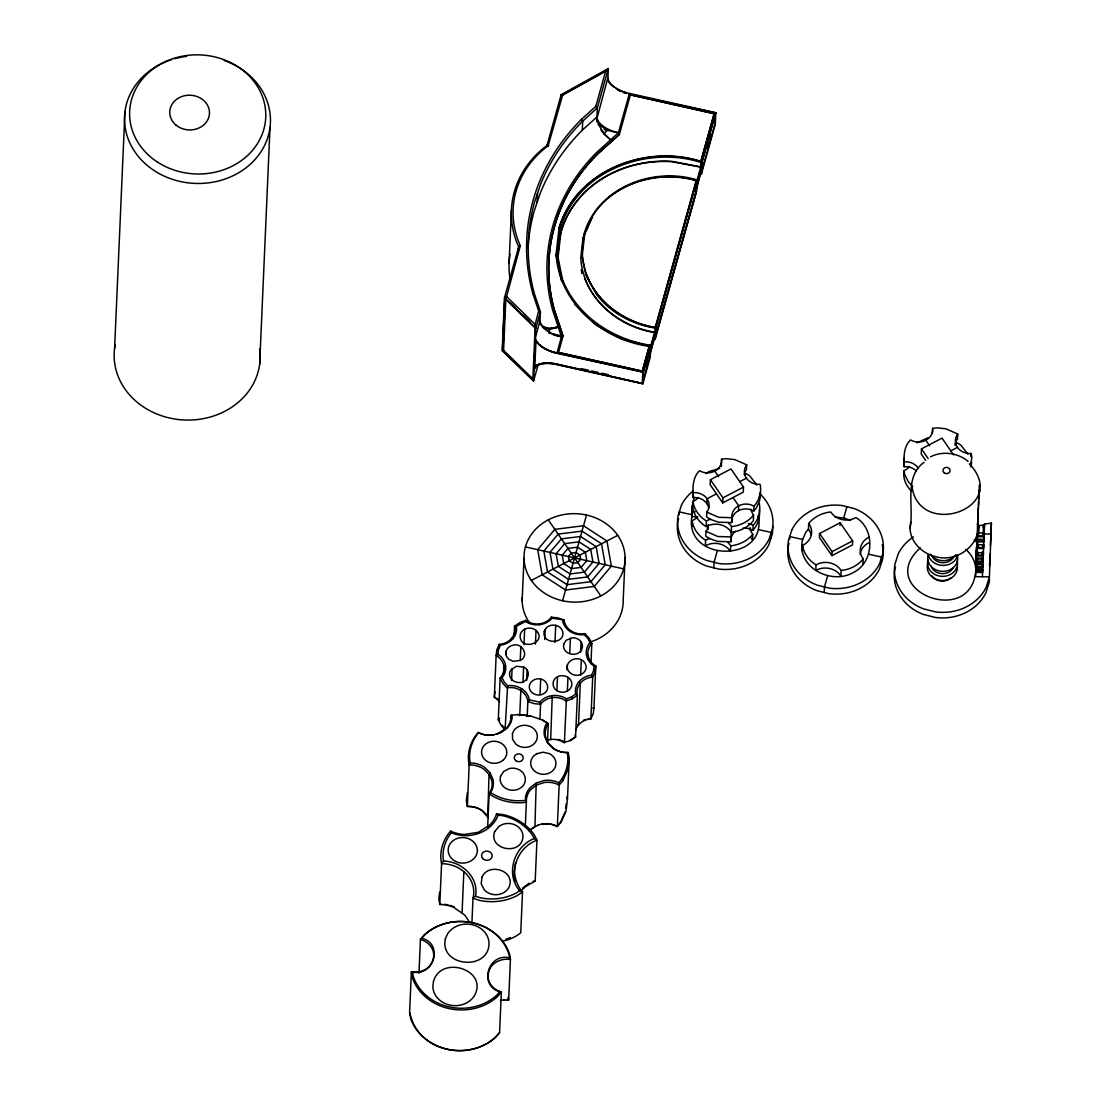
<?xml version="1.0" encoding="UTF-8"?>
<svg xmlns="http://www.w3.org/2000/svg" width="1106" height="1106" viewBox="0 0 1106 1106"><rect width="100%" height="100%" fill="white"/><g stroke="black" fill="none" stroke-linecap="round" stroke-linejoin="round"><path stroke-width="1.5" d="M696.268 179.766L696.282 183.029M913.404 537.004A47.724 41.738 2.5 0 0 898.224 553.899L894.906 564.378A47.724 41.738 2.5 0 0 923.579 608.881L935.579 611.908A47.724 41.738 2.5 0 0 986.11 587.341L989.428 576.862L991.391 523.152L984.506 524.009L984.16 536.783L977.165 536.659L977.04 539.244L984.05 539.369M976.861 569.009L976.764 571.47L981.589 571.553L981.658 568.373M981.796 566.631L981.934 563.673L977.11 563.59L976.971 566.548L981.796 566.631L981.865 563.466M982.031 561.226L982.169 558.143L977.345 558.06L977.206 561.143L982.031 561.226L982.1 558.046M977.621 551.77L977.469 555.074L982.294 555.157L982.363 551.991M983.137 535.857L983.441 525.074L978.796 525.654L978.312 535.774L983.137 535.857L983.262 532.995L978.437 532.926L978.312 535.774M982.681 569.175L982.612 572.479L975.603 572.355C969.188 627.945 874.141 589.498 920.316 547.871M982.888 564.254L982.819 567.558L975.81 567.447L976.142 558.516M983.165 557.189L983.054 562.152L976.059 562.028L975.713 569.908L982.709 570.019M983.718 545.244L983.649 548.548L976.639 548.424L977.234 543.668M984.008 538.622L983.939 541.926L976.93 541.802L977.718 535.47M982.418 576.751L984.506 524.009M525.295 827.053L526.373 802.182L525.364 797.633A22.894 20.019 2.5 0 1 530.05 787.776L536.189 783.062L543.875 780.56A22.894 20.019 2.5 0 1 556.083 781.61L558.82 782.785L559.152 785.066L557.341 826.528A21.705 18.982 2.5 0 0 542.23 824.025L538.18 824.924M539.88 323.671L540.419 311.823L534.461 293.975A222.403 194.518 2.5 0 1 534.53 202.177L540.516 184.467A222.403 194.518 2.5 0 1 582.71 121.121L597.337 107.876L608.328 68.517L561.171 94.66L547.014 145.398A103.287 90.333 2.5 0 0 518.686 246.901L504.516 297.638L502.207 350.657L533.548 381.128L538.097 364.828L536.327 364.856M114.609 348.279L124.937 111.665M259.675 364.137L270.002 127.536M418.967 973.252L420.446 939.395L425.091 934.556A49.576 43.355 2.5 0 1 508.511 953.192L510.433 959.483A19.231 16.825 2.5 0 0 496.649 961.874C488.838 965.98 485.423 976.584 490.442 984.105A19.231 16.825 2.5 0 0 501.35 992.013L499.58 1032.645L495.682 1037.262A50.572 44.226 2.5 0 1 410.616 1018.253L409.593 1012.543L411.377 971.911A19.231 16.825 2.5 0 0 425.16 969.52C432.971 965.427 436.372 954.824 431.368 947.303A19.231 16.825 2.5 0 0 420.446 939.395L424.345 934.764A50.572 44.226 2.5 0 1 509.424 953.773L510.433 959.483L508.663 1000.114L507.46 1000.197M462.073 912.519L463.856 871.68M471.889 923.676L472.995 898.155A32.046 28.023 2.5 0 0 472.953 885.657C470.575 876.947 463.69 870.035 455.506 866.523A32.046 28.023 2.5 0 0 441.584 863.662C439.013 852.284 442.801 839.648 450.654 831.131A32.046 28.023 2.5 0 0 464.451 834.463L478.469 832.237L489.903 824.896A32.046 28.023 2.5 0 0 496.511 813.892L503.078 814.583A50.572 44.226 2.5 0 1 534.309 834.892L536.963 840.201L535.18 881.04L525.571 886.611L521.59 890.275M502.483 349.206L502.705 344.173M502.857 340.828L503.797 319.04M504.018 314.007L504.751 297.251M532.843 379.883L502.954 350.837L505.221 298.883L535.11 327.929L532.843 379.883L533.465 379.399L503.589 350.339L505.857 298.385M506.396 297.238L520.332 245.656L518.686 246.901L518.534 250.191M509.078 263.408L511.387 210.389M487.663 827.025L489.101 793.859A21.705 18.982 2.5 0 0 491.797 780.67L489.004 774.269L483.82 769.112A21.705 18.982 2.5 0 0 469.165 764.979C466.608 753.615 470.382 740.965 478.248 732.448A21.705 18.982 2.5 0 0 493.359 734.965L501.295 732.504L507.447 727.789A22.894 20.019 2.5 0 0 512.119 717.932L512.216 715.264L511.027 715.347A21.705 18.982 2.5 0 1 506.465 728.121L497.119 734.066M499.083 647.757L499.235 644.411A17.337 15.166 2.5 0 0 514.553 626.245L519.696 622.678L525.737 620.411A17.337 15.166 2.5 0 0 551.369 617.189L557.936 617.881L564.088 620.024A17.337 15.166 2.5 0 0 585.019 633.641L589.152 638.19L591.821 643.498A17.337 15.166 2.5 0 0 595.802 665.978L593.963 707.826L593.258 713.564L590.867 718.928A17.337 15.166 2.5 0 0 575.535 730.72M503.534 674.384L503.894 666.006L505.539 665.231M505.94 654.669L506.078 651.24M511.566 680.522L512.092 668.508M514.193 634.609L514.553 626.245L516.336 626.273L525.557 621.461L526.885 622.305A18.982 16.59 2.5 0 0 551.175 619.249L552.143 618.13L564.088 620.024L563.936 623.383M510.737 721.983L511.027 715.347L517.608 714.587L530.659 715.9M537.129 202.37L537.53 193.315M522.143 600.835L523.995 558.392M520.221 660.434C529.94 655.775 521.797 641.909 512.631 645.31A9.484 8.295 2.5 0 0 508.746 659.231L513.046 661.333L520.221 660.434L520.843 646.72M534.972 325.012L538.677 311.062L532.829 293.532A224.117 196.011 2.5 0 1 581.452 119.351L595.816 106.342L605.673 71.005L608.328 68.517L607.788 80.697M533.548 381.128L535.746 327.431L535.11 327.929M642.254 383.409L556.525 363.929A23.212 11.019 15.6 0 0 535.415 366.224L534.765 367.192L536.009 340.51L536.41 341.713A23.212 11.019 15.6 0 0 556.912 353.312L642.821 372.155L642.254 383.409L556.442 364.247A23.212 11.019 15.6 0 0 535.318 366.542M519.737 715.665L520.829 690.545L521.825 688.817M523.967 644.674L524.645 629.231M522.958 682.513L523.622 667.07L516.336 666.254L510.682 670.181A9.484 8.295 2.5 0 0 519.212 682.54C527.991 683.397 532.138 670.485 523.553 667.015M514.857 881.648C511.691 864.436 520.221 846.27 536.963 840.201L534.184 838.569L532.442 835.099A48.346 42.277 2.5 0 0 502.58 815.675L498.059 815.205L496.511 813.892M539.88 323.989L538.94 317.629M526.65 680.314L527.092 670.015M527.189 716.508L527.852 701.439L529.345 699.835L529.069 698.425A18.982 16.59 2.5 0 0 509.23 685.526L507.626 685.72L504.212 681.96L502.013 677.577L502.954 676.43A18.982 16.59 2.5 0 0 499.193 655.139L497.894 654.282L498.474 649.54L500.451 645.116L502.055 644.895A18.982 16.59 2.5 0 0 516.557 627.683L516.336 626.273M535.442 644.107L536.037 630.379L534.129 629.134A9.484 8.295 2.5 0 0 520.096 636.462C521.147 651.849 547.954 642.061 536.12 630.434M560.742 99.457L560.894 96.111M560.949 99.789L561.171 94.66L562.705 94.826L605.673 71.005M700.845 161.614L700.858 161.338C645.918 143.766 576.655 170.048 559.083 227.808L559.083 228.085C576.641 170.324 645.904 144.043 700.845 161.614L714.2 113.545L630.379 94.826L619.374 134.462L597.931 153.803A201.057 175.854 2.5 0 0 554.313 310.067L563.051 336.252L548.604 332.961M540.032 694.54L540.71 679.098C534.848 677.425 527.534 682.761 529.636 689.121A9.263 8.101 2.5 0 0 545.203 692.605C550.318 688.347 546.876 679.955 540.71 679.098M529.124 830.869L534.958 826.389L536.189 783.062M560.977 232.191L560.383 228.099C577.913 170.435 647.245 144.886 701.84 162.706L715.25 113.503L715.153 124.48L714.822 118.121M539.908 719.356L540.571 704.287L539.839 702.186L540.806 701.052A18.982 16.59 2.5 0 1 565.097 698.01L566.424 698.84L571.415 696.974L575.659 694.029L575.424 692.619A18.982 16.59 2.5 0 1 589.94 675.407L591.544 675.185L593.507 670.761L594.102 666.033L592.802 665.162A18.982 16.59 2.5 0 1 589.028 643.872L589.968 642.724L587.77 638.342L584.355 634.595L582.751 634.775A18.982 16.59 2.5 0 1 562.913 621.876L562.65 620.466M544.76 639.531L545.217 629.231M558.53 352.455L642.351 371.174L558.53 352.455L563.065 335.975L554.327 309.791A201.057 175.854 2.5 0 1 597.945 153.527L619.374 134.462M559.788 326.146L550.18 328.772M547.498 741.919L548.3 723.67L542.963 720.2L530.424 715.941L517.608 714.587M550.664 739.472L552.267 695.619M554.963 642.489L555.71 625.332M556.885 690.531L557.493 676.803C563.037 673.748 571.553 677.079 571.885 683.854A9.484 8.295 2.5 0 1 557.866 691.167C551.756 688.734 551.382 679.485 557.493 676.803M528.087 247.799A222.403 194.518 2.5 0 1 534.143 211.218L540.129 193.509A222.403 194.518 2.5 0 1 582.309 130.162L582.71 121.121L581.452 119.351M567.254 670.098C564.793 660.959 576.834 655.25 583.235 661.084A9.484 8.295 2.5 0 1 579.35 674.992C573.364 676.775 565.719 671.577 567.489 664.955M567.364 691.084L567.959 677.356M569.742 653.508L570.42 638.065M595.788 107.116L595.816 106.342L597.337 107.876L596.728 121.784M568.014 757.527L568.235 752.55A21.705 18.982 2.5 0 1 553.581 748.416L548.396 743.26L545.604 736.859A21.705 18.982 2.5 0 1 548.3 723.67L542.438 720.13M542.064 824.011A22.452 19.645 2.5 0 1 554.051 825.035L557.341 826.528L561.24 821.91L566.009 811.196L567.433 799.735L569.244 758.26L568.235 752.55L564.212 752.453A22.894 20.019 2.5 0 1 552.889 748.25L547.429 742.817L544.484 736.057A22.894 20.019 2.5 0 1 545.535 725.384L546.848 723.006M580.636 652.125L581.079 641.839M580.65 675.268L581.314 659.826M587.894 658.803L588.046 655.457L586.443 655.084M590.95 663.586L591.821 643.498L589.968 642.724M630.379 94.826L714.186 113.821M625.07 557.396L623.217 599.839A50.572 44.226 2.5 0 1 590.01 642.074M534.917 367.33L534.018 370.593A22.604 10.742 15.6 0 1 556.442 364.551L642.835 383.837L643.111 371.989L650.881 345.293C613.014 339.722 577.484 316.399 562.774 280.247L563.148 282.542M643.111 371.989L642.835 383.837L650.369 356.823L649.595 356.63M642.351 371.174L649.291 346.081L621.378 338.892L595.47 324.583L574.982 304.634M649.969 348.749L650.121 345.1L649.969 348.749L650.715 348.943M642.641 382.87L655.153 334.745L654.462 339.445L696.559 191.103L696.711 187.495L695.978 187.37L696.559 188.061M649.996 351.722L649.72 355.095M650.881 345.293L650.549 349.828L650.342 346.095M649.858 356.989L650.549 352.897L649.761 352.69L655.664 331.51L655.457 327.777L696.504 180.693L696.711 184.426L696.504 180.693M650.038 353.049L655.512 334.814L654.641 335.505L654.462 339.445L654.42 335.837M582.378 254.325C584.521 292.869 618.461 322.123 655.181 327.639L655.194 327.362C625.443 322.413 597.904 303.5 586.526 274.979M696.559 191.103L655.181 339.279L655.153 334.745M584.977 279.002C596.604 308.201 624.876 327.362 655.291 332.394L655.457 327.777M679.153 514.677L679.278 511.912L692.19 514.788C681.904 562.636 768.629 563.756 758.163 515.424M593.576 214.467C615.544 181.702 659.231 169.757 696.227 180.347L696.227 180.624C666.075 172.26 632.535 178.121 608.079 197.988M696.711 184.426L697.043 179.891C653.134 166.453 598.111 187.315 584.148 233.407L581.715 254.352L585.89 275.145L596.369 294.237A87.733 76.729 2.5 0 0 655.678 328.095L655.291 332.394M700.941 164.988L701.052 162.554L700.734 166.84L672.144 161.421A107.503 94.024 2.5 0 0 562.788 282.127M700.554 170.822L701.328 170.96L701.342 174.236L701.315 169.342L701.342 174.236L715.292 124.245L715.789 112.701L629.411 93.416A22.604 10.742 15.6 0 1 607.927 77.558L596.867 118.743M700.734 166.84L701.688 166.356L701.978 162.458M691.914 526.359L692.149 520.732A17.599 15.387 2.5 0 0 697.596 516.668M697.651 517.179A14.323 12.525 2.5 0 0 692.328 516.723L691.858 508L694.112 497.382M698.439 497.465A17.599 15.387 2.5 0 1 692.992 501.53C691.181 511.677 697.762 521.548 706.181 526.608A17.599 15.387 2.5 0 1 731.273 532.221C739.679 531.433 748.085 527.382 753.352 520.691L753.587 515.064A17.599 15.387 2.5 0 1 750.919 509.189M708.711 508A14.323 12.525 2.5 0 0 693.172 497.52C692.84 488.271 692.162 477.806 699.49 470.741A14.323 12.525 2.5 0 0 714.766 471.115L718.582 476.631M715.181 112.867L629.217 94.273L715.181 112.867L714.78 124.397L701.135 173.269M706.845 503.603L707.052 498.737L716.453 493.829M692.149 520.732C693.241 528.792 698.674 536.064 705.587 540.184L705.338 545.811A17.599 15.387 2.5 0 1 730.444 551.424L730.679 545.797A17.599 15.387 2.5 0 0 727.789 542.396M708.296 524.673A14.323 12.525 2.5 0 1 705.974 531.295L705.752 536.175L709.347 538.498L717.628 541.401L730.859 541.774A14.323 12.525 2.5 0 1 735.518 531.267M706.181 526.608L706.416 520.981C699.517 516.861 694.084 509.59 692.992 501.53M693.379 492.64A14.323 12.525 2.5 0 1 707.052 498.737A14.323 12.525 2.5 0 1 706.803 512.092L706.596 516.972L710.176 519.295L718.471 522.198L731.702 522.571A14.323 12.525 2.5 0 1 738.504 510.682L738.711 505.801L732.988 497.52M710.425 479.7L710.204 484.76L722.716 502.898L743.273 492.156L743.495 487.096L730.983 468.972L710.425 479.7L722.937 497.824L722.716 502.898M713.826 567.848L714.061 562.304L717.213 551.037M739.707 481.691L746.426 478.179A14.323 12.525 2.5 0 1 746.674 464.824L734.799 459.598L725.965 458.672L721.568 459.225L721.347 464.091A14.323 12.525 2.5 0 1 721.375 466.442M730.859 541.774L731.066 536.908A14.323 12.525 2.5 0 1 731.536 532.249M731.273 532.221L731.522 526.594A17.599 15.387 2.5 0 0 728.619 523.193M731.702 522.571L731.909 517.705A14.323 12.525 2.5 0 1 738.711 505.801A14.323 12.525 2.5 0 1 753.988 506.175C759.283 500.451 761.827 491.935 760.098 484.276A14.323 12.525 2.5 0 1 746.426 478.179M746.674 464.824L746.453 469.704A14.323 12.525 2.5 0 0 744.421 473.99M750.089 528.392A17.599 15.387 2.5 0 0 752.757 534.267L752.509 539.894A17.599 15.387 2.5 0 1 751.32 538.041M742.665 528.295A14.323 12.525 2.5 0 1 752.937 530.258L753.145 525.378C758.44 519.654 760.983 511.138 759.255 503.479M738.504 510.682A14.323 12.525 2.5 0 1 753.767 511.055L753.988 506.175M758.619 517.995L758.744 515.189M759.463 498.792L759.711 493.165M771.006 537.986L771.255 532.442L758.343 529.567M789.587 539.341L789.712 536.576L802.624 539.452L805.832 532.235L808.458 529.124L808.707 523.497C813.961 516.82 822.366 512.769 830.772 511.981A17.599 15.387 2.5 0 0 855.878 517.58C875.648 529.014 874.017 562.664 853.39 572.479C831.228 585.53 795.587 566.894 802.624 539.452M802.348 551.023L802.583 545.396A17.599 15.387 2.5 0 0 808.707 523.497M816.021 564.848L815.772 570.475A17.599 15.387 2.5 0 1 840.864 576.088L841.113 570.461A17.599 15.387 2.5 0 0 816.021 564.848C809.108 560.728 803.675 553.456 802.583 545.396M819.574 533.507L819.408 537.53L831.919 555.654L852.491 544.912L852.657 540.889L840.145 522.765L819.574 533.507L832.085 551.631L831.919 555.654M824.26 592.512L824.495 586.968L827.647 575.701M840.035 525.447L840.145 522.765M862.943 564.558L863.192 558.931A17.599 15.387 2.5 0 1 869.302 537.032M881.441 562.65L881.689 557.106L868.777 554.23M909.491 466.649A17.599 15.387 2.5 0 1 904.044 470.714C902.662 478.248 905.994 485.852 911.399 491.009M916.28 470.893A14.323 12.525 2.5 0 0 904.21 466.691C903.892 457.455 903.215 446.99 910.542 439.925A14.323 12.525 2.5 0 0 925.805 440.285L929.621 445.815M977.801 520.705C982.432 543.751 957.907 562.885 935.966 556.774C922.528 553.76 910.597 542.507 909.989 528.239C914.385 507.198 903.367 477.198 924.049 462.336M953.579 454.884L942.035 438.142L921.464 448.884L921.243 453.944L925.708 460.414M932.399 433.275L932.607 428.395L937.003 427.842L945.837 428.782L957.713 434.008A14.323 12.525 2.5 0 0 957.464 447.363L950.759 450.875M957.713 434.008L957.506 438.875A14.323 12.525 2.5 0 0 955.169 445.511M970.57 466.566L970.75 462.349M970.999 456.709L971.137 453.46A14.323 12.525 2.5 0 1 957.464 447.363M976.031 560.963L976.639 547.028L976.46 552.654L983.469 552.779L983.317 556.083L976.322 555.972M983.815 544.843L976.805 544.719L976.971 539.493M982.736 545.147L982.626 547.622L977.801 547.539L977.911 545.064M983.317 527.921L983.441 525.074M981.589 571.553L981.686 569.092L978.478 569.037M982.294 555.157L982.446 551.853M989.524 565.968L990.036 553.982M990.409 545.41L991.391 523.152M654.973 338.671L696.186 191.02L696.186 187.979M566.424 698.84L564.378 742.928A17.337 15.166 2.5 0 0 548.286 739.928M580.747 258.292L583.014 237.61M582.364 254.601L584.77 233.587M559.083 227.808L556.055 254.574L561.489 280.869M557.797 256.689L560.383 228.099M557.991 257.905L560.963 231.914M439.607 892.224L438.792 898.777L439.801 904.501A32.046 28.023 2.5 0 1 453.723 907.362L464.921 915.215L469.732 922.487M467.368 792.532L466.345 800.716L467.354 806.44A21.705 18.982 2.5 0 1 482.009 810.574L488.34 817.79M495.018 691.623L494.313 697.361A17.337 15.166 2.5 0 1 499.47 701.895M569.244 758.26L567.82 769.735L563.051 780.449L559.152 785.066A21.705 18.982 2.5 0 0 544.041 782.564L536.769 784.928L530.935 789.408A21.705 18.982 2.5 0 0 526.373 802.182C513.599 804.159 499.774 801.242 489.101 793.859L491.963 790.182A22.894 20.019 2.5 0 0 493.013 779.509L490.069 772.748L484.594 767.315A22.894 20.019 2.5 0 0 473.271 763.112L470.23 763.002L469.165 764.979L467.354 806.44L471.336 806.564A22.452 19.645 2.5 0 1 482.451 810.684L487.013 815.053M565.65 808.431L566.244 803.592M692.868 490.58L693.172 497.52M692.605 505.152L691.651 512.866L692.328 516.723M760.569 493L759.601 500.728L756.393 507.944L753.767 511.055M904.114 458.216L904.21 466.691M909.989 528.239L910.763 522.06M970.861 465.032L971.828 457.303L971.137 453.46M971.04 466.815L971.607 462.184M979.695 490.193L978.907 496.539L979.349 485.009M978.796 499.096L979.128 490.165L978.506 505.719M978.05 516.239L978.381 507.295M977.815 521.769L978.133 512.838M977.676 524.728L978.008 515.797M977.165 536.659L977.483 527.728M977.04 539.244L977.635 534.488M976.805 544.719L977.206 541.553M978.437 532.926L978.796 525.654M976.46 552.654L976.792 543.723M976.059 562.028L976.377 553.097L975.948 564.489L982.944 564.599M977.801 547.539L978.146 544.816M977.469 555.074L977.815 552.35M975.713 569.908L976.501 563.562M975.603 572.355L975.99 569.189M977.206 561.143L977.552 558.406M976.764 571.47L977.096 568.733M525.557 621.461L525.737 620.411M515.673 862.929C512.852 872.993 515.755 884.081 522.53 891.934L517.387 895.501A50.572 44.226 2.5 0 1 479.147 900.298L472.995 898.155L475.469 896.137C479.34 877.542 461.299 861.187 443.52 861.062L441.584 863.662L439.801 904.501L441.142 904.003M564.489 742.264L570.42 740.661L575.549 737.094L577.387 695.232A17.337 15.166 2.5 0 1 592.705 677.066L595.083 671.701L595.802 665.978L594.102 666.033M696.877 180.776L697.043 179.891M701.508 170.31L701.674 169.425L695.729 191.739L696.144 186.389L701.826 166.107L696.351 184.343M715.623 113.586L715.789 112.701L701.84 162.706M520.318 245.656A101.641 88.909 2.5 0 1 548.217 145.702L562.705 94.826M535.871 328.109L535 324.238L506.424 296.463L504.516 297.638L535.871 328.109L540.419 311.823L538.677 311.062M556.912 353.312L561.475 336.805A22.604 10.742 15.6 0 1 539.991 320.947L535.47 337.164A22.604 10.742 15.6 0 0 556.954 353.008L643.485 372.072M583.014 237.887L584.604 233.808M584.59 234.472L593.59 214.191M629.411 93.416L618.42 132.775L596.618 152.504A202.813 177.375 2.5 0 0 552.627 310.136L561.475 336.805L553.636 335.021M562.567 600.752L586.498 515.037M642.365 370.897L649.291 346.081M700.858 161.338L714.2 113.545M655.181 327.639L696.227 180.347M643.333 372.307L654.572 332.477C617.314 326.851 582.945 297.099 580.761 258.016M650.176 349.745L654.863 332.947M646.498 365.616L647.881 360.653M701.315 169.342L696.711 187.495M701.743 167.656L703.126 162.706M707.273 147.872L708.642 142.923M709.568 139.632L710.951 134.683M834.919 517.055L843.754 517.981L846.892 506.714M678.614 518.783L677.771 521.479A47.724 41.738 2.5 0 0 706.43 565.982L718.444 569.009A47.724 41.738 2.5 0 0 768.974 544.428L772.278 533.963A47.724 41.738 2.5 0 0 772.679 526.166M789.048 543.447L788.191 546.143A47.724 41.738 2.5 0 0 816.864 590.645L828.878 593.673A47.724 41.738 2.5 0 0 879.408 569.092L882.712 558.627A47.724 41.738 2.5 0 0 882.242 544.65M895.514 567.226L894.657 569.922A47.724 41.738 2.5 0 0 923.33 614.424L935.344 617.452A47.724 41.738 2.5 0 0 985.875 592.871L989.179 582.406A47.724 41.738 2.5 0 0 989.538 579.309M507.626 685.72L505.083 729.683L500.949 725.149L498.281 719.84L500.119 677.978A17.337 15.166 2.5 0 0 496.138 655.499L496.843 649.761L499.235 644.411L500.451 645.116M498.059 815.205C491.437 833.15 468.211 840.076 451.442 832.735L450.654 831.131M558.82 782.785C565.926 774.781 569.396 763.099 567.254 752.564M565.249 811.652L560.548 822.214L557.078 826.334M585.986 230.795L592.152 217.191M655.817 327.86L700.72 167.144L672.13 161.725A107.503 94.024 2.5 0 0 562.788 282.403M490.069 772.748L489.004 774.269L487.815 816.021M584.355 634.595L585.019 633.641M493.622 735.006A22.894 20.019 2.5 0 1 481.4 733.955L478.663 732.78C471.557 740.785 468.101 752.467 470.23 763.002M451.442 832.735C444.958 840.325 441.736 851.205 443.52 861.062M753.587 515.064C748.333 521.755 739.928 525.806 731.522 526.594M752.937 530.258C757.942 524.852 760.499 516.917 759.269 509.631M752.757 534.267C747.49 540.958 739.085 545.009 730.679 545.797M863.192 558.931C857.924 565.622 849.519 569.673 841.113 570.461M499.898 991.515L496.774 995.206A49.576 43.355 2.5 0 1 413.368 976.584L412.566 972.008L411.377 971.911L412.386 977.621A50.572 44.226 2.5 0 0 497.465 996.63L501.35 992.013C478.221 987.603 487.124 952.833 509.313 957.755M530.009 829.694L538.47 824.924M522.723 887.98L529.207 883.155M582.309 130.162L596.95 116.918A22.604 10.742 15.6 0 0 618.42 132.775L604.305 129.623M499.58 1032.645L494.921 1037.649A49.576 43.355 2.5 0 1 411.515 1019.027L409.593 1012.543M497.894 654.282L496.138 655.499L494.313 697.361L495.474 697.374M705.891 473.645L708.656 471.723L719.716 468.294M916.929 442.815L927.837 437.838M502.013 677.577L500.119 677.978L502.774 683.287L506.907 687.821A17.337 15.166 2.5 0 1 527.852 701.439L534.004 703.596L540.571 704.287A17.337 15.166 2.5 0 1 566.203 701.066L572.244 698.798L577.387 695.232L575.659 694.029M569.811 740.26L575.549 737.094A17.337 15.166 2.5 0 1 575.203 734.978M503.534 940.888A37.963 33.208 2.5 0 0 520.746 932.773L522.53 891.934L519.64 890.703L516.267 893.04A48.346 42.277 2.5 0 1 479.714 897.63L475.469 896.137M570.157 631.485L571.111 630.932M531.35 580.443L617.729 535.345M722.937 497.824L743.495 487.096M832.085 551.631L852.657 540.889M534.184 838.569C514.124 846.256 505.166 873.906 519.64 890.703M518.686 246.901L520.497 246.071M930.505 456.819C942.561 450.723 957.741 452.713 968.068 461.34M505.967 939.243L510.35 937.598M592.788 708.269L593.963 707.826M538.774 312.224L540.419 311.823M542.825 327.417L548.935 329.505L558.323 327.196C552.226 328.786 540.793 329.325 540.018 320.864M500.451 1000.598L503.866 999.893M588.185 718.748L590.867 718.928L592.705 677.066L591.544 675.185M731.909 517.705L718.679 517.318L706.803 512.092M731.066 536.908L717.849 536.521L705.974 531.295M525.267 800.302C513.405 801.933 500.631 799.223 490.635 792.56M533.106 881.247L535.18 881.04M502.207 350.657L504.06 350.671M548.189 146.49L547.014 145.398L548.59 145.425M984.285 533.935L991.294 534.046M978.091 540.917L982.916 541M983.193 559.069L976.183 558.945L976.515 550.014M989.428 576.862L975.409 576.627C977.358 566.424 973.612 556 965.676 549.323M509.285 958.57L510.281 958.625M412.566 972.008C433.663 976.819 443.948 944.012 421.98 938.261M503.742 1000.031L508.663 1000.114L508.152 997.266M539.839 702.186L529.345 699.835M577.567 724.817L578.507 724.942L580.332 683.079L579.032 681.642M696.116 183.416L696.877 183.541M511.608 638.383L512.949 638.66M444.778 904.266L448.054 904.943M547.249 145.01L548.258 145.232M518.396 248.338L519.405 248.574M581.521 368.685L588.226 370.178M591.586 370.925L598.291 372.418M601.636 373.178L608.341 374.671M525.419 546.931L623.66 568.871A50.572 44.226 2.5 0 0 560.341 515.299A50.572 44.226 2.5 0 0 539.617 589.526A50.572 44.226 2.5 0 0 623.66 568.871M649.277 346.358C602.48 340.123 559.235 303.141 556.069 254.311M547.014 145.398L548.23 145.716M532.829 293.532L534.461 293.975M843.754 517.981L850.666 520.387M449.686 905.275L454.372 906.92M547.429 742.817L548.396 743.26M499.553 720.421L498.281 719.84A17.337 15.166 2.5 0 0 499.705 718.112M598.014 124.19L607.443 130.328L603.53 133.854L610.609 139.84C604.07 133.84 597.599 126.139 596.95 116.918M596.106 106.826L597.337 107.876M510.64 303.03L515.424 307.675M522.585 314.657L529.76 321.625M969.409 463.787C1011.285 508.497 917.925 540.06 911.856 485.423M912.768 486.612L908.303 481.718L904.722 474.571L904.044 470.714M501.903 725.094L504.626 728.094M551.369 617.189L552.143 618.13M695.978 187.37L696.13 186.707M607.747 70.037L562.429 95.171M921.464 448.884L928.197 458.644M548.258 519.834L600.807 595.954M562.042 778.956L563.051 780.449M600.959 129.9L602.673 132.54M967.916 454.207L960.907 445.234L957.326 442.898A17.599 15.387 2.5 0 1 955.225 443.921M756.877 485.022L749.868 476.05L746.274 473.714A17.599 15.387 2.5 0 1 744.186 474.737M571.415 696.974L572.244 698.798M539.438 623.853L539.728 624.696M548.935 329.505L549.723 331.911M557.396 254.269L562.995 282.071M978.658 501.004L977.58 527.189L978.243 510.378M977.386 523.719L977.607 524.977M975.934 563.424L976.391 566.023M566.922 796.873L567.433 799.735M507.502 999.202L507.654 1000.073M696.047 188.587L696.186 191.02M510.281 280.426A103.287 90.333 2.5 0 1 509.977 254.131M626.452 92.959A23.212 11.019 15.6 0 1 615.765 88.314M613.595 86.862A23.212 11.019 15.6 0 1 608.867 82.121M626.3 93.512A23.212 11.019 15.6 0 1 623.425 92.586M620.646 91.494A23.212 11.019 15.6 0 1 618.033 90.25M557.009 352.98A23.212 11.019 15.6 0 1 551.203 351.307M548.438 350.201A23.212 11.019 15.6 0 1 539.327 344.588M537.737 343.012A23.212 11.019 15.6 0 1 536.493 341.395M582.06 273.071A88.521 77.42 2.5 0 1 581.438 269.809M582.046 273.389A88.521 77.42 2.5 0 1 581.424 270.127M529.498 622.885A50.572 44.226 2.5 0 1 522.198 597.544M496.981 698.384A18.456 16.148 2.5 0 1 498.82 700.001M583.36 720.365A18.456 16.148 2.5 0 1 585.71 719.398M558.198 739.43A18.456 16.148 2.5 0 1 562.968 741.283M259.578 349.109A73.01 63.858 2.5 0 1 185.614 420.045A73.01 63.858 2.5 0 1 115.135 344.989M224.186 60.443A73.01 63.858 2.5 0 1 255.486 158.96A73.01 63.858 2.5 0 1 138.969 157.204A73.01 63.858 2.5 0 1 171.527 59.641M174.803 58.659A73.01 63.858 2.5 0 1 186.638 56.337M749.661 529.802A17.599 15.387 2.5 0 1 750.075 527.714M692.425 491.548A47.724 41.738 2.5 0 0 681.324 505.456L678.006 515.935A47.724 41.738 2.5 0 0 706.679 560.438L718.679 563.466A47.724 41.738 2.5 0 0 769.209 538.899L772.527 528.419A47.724 41.738 2.5 0 0 759.877 493.801M705.587 540.184A17.599 15.387 2.5 0 1 709.928 538.401M808.458 529.124A17.599 15.387 2.5 0 1 811.127 535M860.095 554.465A17.599 15.387 2.5 0 1 869.053 542.659M707.881 527.203A14.323 12.525 2.5 0 1 708.089 529.539M748.209 523.553A14.323 12.525 2.5 0 1 753.145 525.378M692.55 511.843A14.323 12.525 2.5 0 1 695.218 511.857M932.607 428.395A14.323 12.525 2.5 0 1 925.805 440.285M904.432 461.824A14.323 12.525 2.5 0 1 918.104 467.921M721.568 459.225A14.323 12.525 2.5 0 1 714.766 471.115M706.416 520.981A17.599 15.387 2.5 0 1 710.771 519.198M974.22 540.018A47.724 41.738 2.5 0 1 977.994 543.405M950.801 577.926A11.959 10.452 2.5 0 1 931.957 575.95M957.354 567.24A15.055 13.161 2.5 0 1 939.381 580.277A15.055 13.161 2.5 0 1 928.528 561.959M957.243 560.77A15.055 13.161 2.5 0 1 942.174 576.364A15.055 13.161 2.5 0 1 927.865 559.94M952.971 568.332A11.959 10.452 2.5 0 1 941.206 573.585A11.959 10.452 2.5 0 1 931.017 566.023M957.132 554.659A15.028 13.148 2.5 0 1 943.045 571.36A15.028 13.148 2.5 0 1 928.114 554.949M957.561 555.558A15.028 13.148 2.5 0 1 943.307 565.442A15.028 13.148 2.5 0 1 928.542 555.834M953.441 557.424A11.959 10.452 2.5 0 1 932.759 557.618M955.653 554.949A15 13.12 2.5 0 1 930.353 554.23M433.469 981.52L432.847 986.538A22.12 19.355 2.5 0 0 449.727 1005.064A22.12 19.355 2.5 0 0 474.363 995.801C488.976 969.741 440.755 954.506 433.469 981.52M445.428 938.662C438.819 966.713 488.99 971.635 489.032 943.238A22.12 19.355 2.5 0 0 472.151 924.713A22.12 19.355 2.5 0 0 447.515 933.976L445.428 938.662M477.405 850.168C477.46 860.689 464.326 866.026 455.769 861.463A14.613 12.788 2.5 0 1 448.58 847.141A14.613 12.788 2.5 0 1 462.446 837.532C469.621 837.38 477.087 842.634 477.405 850.168M500.479 776.467L500.133 779.329A12.636 11.06 2.5 0 0 509.769 789.919A12.636 11.06 2.5 0 0 523.843 784.638C526.58 780.338 525.35 774.49 521.493 771.297A12.636 11.06 2.5 0 0 509.216 768.559L503.617 771.476L500.479 776.467M512.451 733.61L512.59 739.333L515.99 744.255A12.636 11.06 2.5 0 0 528.281 747.006C533.203 745.817 537.433 741.476 537.364 736.237A12.636 11.06 2.5 0 0 527.714 725.647A12.636 11.06 2.5 0 0 513.64 730.928L512.451 733.61M544.263 631.305C541.207 644.77 566.203 644.604 562.567 631.125A9.484 8.295 2.5 0 0 546.613 627.572L544.263 631.305M563.784 644.01C561.433 653.715 576.585 658.153 581.3 650.121A9.484 8.295 2.5 0 0 572.77 637.761L566.134 640.263L563.784 644.01M482.009 877.182L481.193 883.749L484.248 889.832A14.599 12.774 2.5 0 0 509.23 886.694C515.645 870.491 488.258 862.168 482.009 877.182M494.769 831.463C487.774 849.491 520.414 856.127 522.889 837.74A14.599 12.774 2.5 0 0 502.483 824.468L499.235 826.168L494.769 831.463M791.758 530.12L788.44 540.599A47.724 41.738 2.5 0 0 817.113 585.102L829.113 588.129A47.724 41.738 2.5 0 0 879.643 563.562L882.961 553.083A47.724 41.738 2.5 0 0 854.288 508.58L842.288 505.553A47.724 41.738 2.5 0 0 791.758 530.12M554.825 529.345L537.696 549.668L542.147 574.802L565.567 590.037L594.24 586.443L611.369 566.12L606.931 540.986L583.512 525.751L554.825 529.345M558.115 534.101L543.834 551.037L547.539 571.982L567.06 584.673L590.95 581.687L605.231 564.751L601.526 543.806L582.005 531.115L558.115 534.101M561.392 538.871L549.972 552.406L552.945 569.161L568.553 579.323L587.673 576.931L599.093 563.383L596.134 546.627L580.512 536.465L561.392 538.871M564.682 543.627L556.111 553.774L558.336 566.355L570.046 573.973L584.383 572.161L592.954 562.014L590.728 549.433L579.019 541.829L564.682 543.627M567.972 548.382L562.249 555.157L563.742 563.535L571.539 568.608L581.106 567.406L586.816 560.631L585.337 552.253L577.526 547.18L567.972 548.382M571.249 553.138L568.401 556.525L569.134 560.714L573.046 563.258L577.816 562.65L580.678 559.263L579.931 555.074L576.032 552.544L571.249 553.138M503.327 760.029C499.193 763.624 493.027 764.246 488.119 761.937A12.636 11.06 2.5 0 1 481.898 749.55A12.636 11.06 2.5 0 1 493.898 741.241C499.138 741.227 504.502 744.227 506.313 749.315A12.636 11.06 2.5 0 1 503.327 760.029M536.728 753.753L534.157 755.536A12.636 11.06 2.5 0 0 531.17 766.251C532.995 771.338 538.346 774.338 543.585 774.324A12.636 11.06 2.5 0 0 555.585 766.016A12.636 11.06 2.5 0 0 549.364 753.628L543.018 752.204L536.728 753.753M515.659 760.582A4.465 3.912 2.5 0 0 523.083 758.757A4.465 3.912 2.5 0 0 517.484 754.015A4.465 3.912 2.5 0 0 515.659 760.582M483.198 859.03A5.336 4.659 2.5 0 0 492.046 856.86A5.336 4.659 2.5 0 0 485.382 851.205A5.336 4.659 2.5 0 0 483.198 859.03M157.232 161.918A68.102 59.558 2.5 0 0 265.357 121.812A68.102 59.558 2.5 0 0 170.518 59.517A68.102 59.558 2.5 0 0 157.232 161.918M175.909 125.006A19.867 17.364 2.5 0 0 208.91 116.89A19.867 17.364 2.5 0 0 184.038 95.849A19.867 17.364 2.5 0 0 175.909 125.006M944.068 472.746A3.567 3.124 2.5 0 0 949.999 471.28A3.567 3.124 2.5 0 0 945.533 467.506A3.567 3.124 2.5 0 0 944.068 472.746"/></g></svg>
